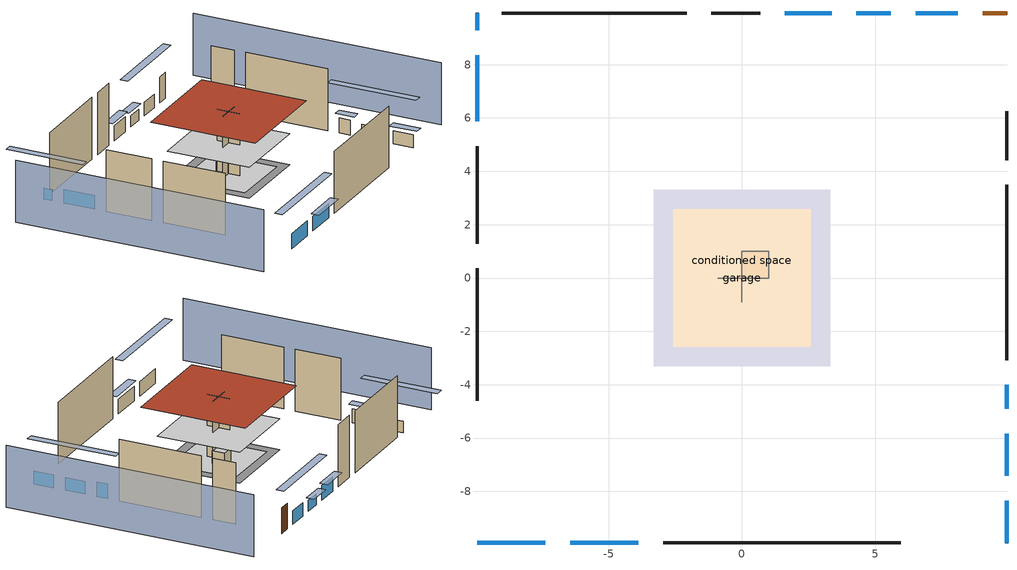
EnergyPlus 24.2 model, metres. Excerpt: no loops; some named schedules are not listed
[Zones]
central ac and furnace airloop ret air zone
 floor adiabatic (AdiabaticConst): 0,0 0,1 1,1 1,0 z0
 wall adiabatic (AdiabaticConst): 0,1 0,0 1,0 1,1 0,1 z0:1
 ceiling adiabatic (AdiabaticConst): 1,0 1,1 0,1 0,0 z1
conditioned space
 floor to garage (Floor1 construction): -2.59,-2.59 -2.59,2.59 2.59,2.59 2.59,-2.59 z0
 floor adiabatic (AdiabaticFloorConstruction): -3.3,-3.3 -3.3,3.3 3.3,3.3 3.3,-3.3 z2.44
 floor foundation (Slab2 construction): -3.3,-3.3 -3.3,3.3 3.3,3.3 3.3,-3.3 z0
 wall outside (AdiabaticWallConstruction 1): 9.94,9.93 9.02,9.93 z0:2.03
 wall outside (AdiabaticWallConstruction): -9.94,-9.93 -7.38,-9.93 / -6.45,-9.93 -3.89,-9.93 / 3.36,9.93 1.61,9.93 z0:1.16; 9.93,-9.94 9.93,-8.35 / 9.93,-7.42 9.93,-5.83 z0:1.04; -9.93,9.94 -9.93,9.28 / 5.58,9.93 4.28,9.93 z0:0.89; -9.93,8.35 -9.93,5.87 z0:1.1; 8.09,9.93 6.51,9.93 z0:1.07; 9.93,-4.9 9.93,-4 z0:1.19
 wall outside (Wall3 construction): -2.96,-9.93 5.96,-9.93 z0:4.88
 wall outside (Wall4 construction): -9.93,0.36 -9.93,-4.6 z0:4.88
 wall outside (Wall7 construction): -2.08,9.93 -9.01,9.93 z0:4.88
 wall outside (Wall8 construction): 9.93,-3.08 9.93,3.49 z0:4.88
 wall to garage (Wall5 construction): 0.91,0 -0.91,0 z0:4.88
 wall to garage (Wall6 construction): 0,0.91 0,-0.91 z0:4.88
 window (WindowConstruction): -9.93,-9.93 -7.38,-9.93 z0:1.16
 window (WindowConstruction 9): 9.93,-9.93 9.93,-8.35 z0:1.04
 window (WindowConstruction 1): -6.45,-9.93 -3.89,-9.93 z0:1.16
 window (WindowConstruction 2): -9.93,9.93 -9.93,9.28 z0:0.88
 window (WindowConstruction 3): -9.93,8.35 -9.93,5.87 z0:1.1
 window (WindowConstruction 4): 8.09,9.93 6.51,9.93 z0:1.07
 window (WindowConstruction 5): 5.58,9.93 4.29,9.93 z0:0.88
 window (WindowConstruction 6): 3.36,9.93 1.61,9.93 z0:1.16
 window (WindowConstruction 7): 9.93,-7.42 9.93,-5.83 z0:1.04
 window (WindowConstruction 8): 9.93,-4.9 9.93,-4 z0:1.19
 door (Door): 9.93,9.93 9.02,9.93 z0:2.03
 ceiling adiabatic (AdiabaticFloorConstruction): 3.3,-3.3 3.3,3.3 -3.3,3.3 -3.3,-3.3 z2.44
 roof outside (Roof1 construction): -4.2,4.2 -4.2,-4.2 4.2,-4.2 4.2,4.2 z4.88
garage
 floor foundation (Slab1 construction): -2.59,-2.59 -2.59,2.59 2.59,2.59 2.59,-2.59 z0
 wall outside (Wall1 construction): -9.93,4.94 -9.93,1.29 z0:4.88
 wall outside (Wall2 construction): 0.68,9.93 -1.15,9.93 z0:4.88
 wall outside (Wall9 construction): 9.93,4.42 9.93,6.25 z0:4.88
shading: -14.51,9.93 -14.51,-9.93 / 14.51,-9.93 14.51,9.93 z0:4.88; -4.63,-9.93 -12.68,-9.93 -12.68,-10.54 -4.63,-10.54 z3.9; 9.93,-8.04 9.93,-10.24 10.54,-10.24 10.54,-8.04 z1.34; -3.58,-9.93 -6.75,-9.93 -6.75,-10.54 -3.58,-10.54 z1.46; -9.93,6.54 -9.93,12.68 -10.54,12.68 -10.54,6.54 z3.63; -9.93,5.57 -9.93,8.66 -10.54,8.66 -10.54,5.57 z1.4; 3.76,9.93 10.84,9.93 10.84,10.54 3.76,10.54 z3.81; 3.98,9.93 5.88,9.93 5.88,10.54 3.98,10.54 z1.19; 1.3,9.93 3.66,9.93 3.66,10.54 1.3,10.54 z1.46; 9.93,-3.09 9.93,-10.16 10.54,-10.16 10.54,-3.09 z3.78; 9.93,-3.7 9.93,-5.21 10.54,-5.21 10.54,-3.7 z1.49
[Building]
Building 1: Terrain=Suburbs
[Site:Location]
Portland Intl Arpt_OR: Latitude {deg}=45.59; Longitude {deg}=-122.6; Time Zone {hr}=-8; Elevation {m}=33; Keep Site Location Information=Yes
[Site:GroundTemperature:Shallow]
10.2558, 8.96328, 8.85977, 9.47314, 11.9355, 14.3863, 16.5111, 17.8571, 17.9714, 16.8767, 14.8061, 12.4304
[Site:WaterMainsTemperature]
Calculation Method=Schedule; Temperature Schedule=mains temperature schedule
[Material] Roughness=Rough; Thermal Absorptance=0.9
Name | Thickness {m} | Conductivity {W/m-K} | Density {kg/m3} | Specific Heat {J/kg-K} | Solar Absorptance | Visible Absorptance
asphalt or fiberglass shingles | 0.00635 | 0.162714 | 1121.4 | 1465.45 | 0.85 | 0.85
concrete 4.0 in. | 0.1016 | 1.803125 | 2242.8 | 837.4 | 0.7 | 0.7
door material | 0.04445 | 0.0612267 | 512.64 | 1214.23 | 0.7 | 0.7
floor covering | 0.0127 | 0.0433444 | 54.468 | 1339.84 | 0.6 | 0.6
floor covering 1 | 0.0127 | 0.0450781 | 54.468 | 1339.84 | 0.9 | 0.9
floor rigid ins; wall rigid ins | 0.512978 | 0.029427 | 32.04 | 1214.23 | 0.7 | 0.7
floor stud and cavity | 0.1397 | 0.923637 | 92.3553 | 1139.71 | 0.7 | 0.7
floor stud and cavity 1 | 0.1397 | 1.75129 | 37.0049 | 1207.88 | 0.7 | 0.7
furniture material conditioned space 1; furniture material garage 1 | 0.1524 | 0.115458 | 640.8 | 1214.23 | 0.6 | 0.6
gypsum board | 0.0127 | 0.160291 | 801 | 837.4 | 0.6 | 0.6
osb sheathing 0.5 in.; osb sheathing 0.5 in. 1; osb sheathing 0.5 in. 2 | 0.0127 | 0.115458 | 512.64 | 1214.23 | 0.7 | 0.7
osb sheathing 0.75 in. | 0.01905 | 0.115458 | 512.64 | 1214.23 | 0.7 | 0.7
roof rigid ins | 0.103632 | 0.029427 | 32.04 | 1214.23 | 0.7 | 0.7
roof stud and cavity | 0.2032 | 0.0828465 | 78.34581 | 1123.46 | 0.7 | 0.7
wall stud and cavity | 0.1397 | 0.727959 | 139.0536 | 1170.24 | 0.6 | 0.6
wall stud and cavity 1 | 0.1397 | 0.550994 | 139.0536 | 1170.24 | 0.7 | 0.7
wall stud and cavity 2 | 0.1397 | 0.335416 | 139.0536 | 1170.24 | 0.7 | 0.7
wall stud and cavity 3 | 0.0889 | 0.380278 | 52.3479 | 1209.89 | 0.7 | 0.7
wall stud and cavity 4 | 0.0889 | 0.391764 | 83.0341 | 1211.67 | 0.7 | 0.7
wood siding | 0.0254 | 0.102417 | 544.68 | 1172.36 | 0.85 | 0.85
wood siding 1; wood siding 2 | 0.0254 | 0.102417 | 544.68 | 1172.36 | 0.7 | 0.7
[Material:NoMass]
Adiabatic: Roughness=Rough; Thermal Resistance {m2-K/W}=176.1; Thermal Absorptance=0.9; Solar Absorptance=0.7; Visible Absorptance=0.7
[WindowMaterial:SimpleGlazingSystem]
WindowMaterial: U-Factor {W/m2-K}=2.78222; Solar Heat Gain Coefficient=0.56
[Construction]
AdiabaticConst: Adiabatic
AdiabaticFloorConstruction: floor stud and cavity 1, floor rigid ins, osb sheathing 0.75 in., floor covering
AdiabaticWallConstruction: wood siding 1, wall rigid ins, wall stud and cavity 3, gypsum board
AdiabaticWallConstruction 1: wood siding 2, wall rigid ins, wall stud and cavity 3, gypsum board
Door: door material
Floor1 construction: floor stud and cavity, osb sheathing 0.75 in., floor covering
furniture construction conditioned space 1: furniture material conditioned space 1
furniture construction garage 1: furniture material garage 1
PartitionWallConstruction: gypsum board, wall stud and cavity 4, gypsum board
Roof1 construction: asphalt or fiberglass shingles, roof rigid ins, osb sheathing 0.75 in., roof stud and cavity, gypsum board
Slab1 construction: concrete 4.0 in.
Slab2 construction: concrete 4.0 in., floor covering 1
Wall1 construction; Wall2 construction: wood siding, osb sheathing 0.5 in., wall stud and cavity
Wall3 construction; Wall4 construction: wood siding, osb sheathing 0.5 in., wall stud and cavity 1, gypsum board
Wall5 construction: osb sheathing 0.5 in. 1, wall stud and cavity 2, gypsum board
Wall6 construction: osb sheathing 0.5 in. 2, wall stud and cavity 2, gypsum board
Wall7 construction; Wall8 construction: wood siding, osb sheathing 0.5 in. 1, wall stud and cavity 1, gypsum board
Wall9 construction: wood siding, osb sheathing 0.5 in. 1, wall stud and cavity
WindowConstruction; WindowConstruction 1; WindowConstruction 2; WindowConstruction 3; WindowConstruction 4; WindowConstruction 5; WindowConstruction 6; WindowConstruction 7; WindowConstruction 8; WindowConstruction 9: WindowMaterial
[Zone] Multiplier=1
Name | Volume {m3} | Part of Total Floor Area
central ac and furnace airloop ret air zone | 1 | No
conditioned space | 278.185 | Yes
garage | 65.242 | Yes
[Space]
Name | Zone | Space Type | Volume {m3}
central ac and furnace airloop ret air space | central ac and furnace airloop ret air zone | Plenum Space Type
conditioned space 1 | conditioned space |  | 278.185
garage 1 | garage |  | 65.242
[SpaceList]
Plenum Space Type: central ac and furnace airloop ret air space
[OtherEquipment] Design Level Calculation Method=EquipmentLevel
Name | Fuel Type | Zone or ZoneList or Space or SpaceList | Schedule | Design Level {W} | Fraction Latent | Fraction Radiant | Fraction Lost
central ac and furnace airloop_0 RetCondToRP; central ac and furnace airloop_0 RetSensLkToRP | None | central ac and furnace airloop ret air space | Always On Discrete | 0 | 0 | 0 | 0
central ac and furnace airloop_0 RetLatLkToRP | None | central ac and furnace airloop ret air space | Always On Discrete | 0 | 1 | 0 | 0
central ac and furnace airloop_0 SupCondToLv; central ac and furnace airloop_0 SupSensLkToCond; mech vent house fan sensible load; water heater sens | None | conditioned space 1 | Always On Discrete | 0 | 0 | 0 | 0
central ac and furnace airloop_0 SupLatLkToCond; mech vent house fan latent load; water heater lat | None | conditioned space 1 | Always On Discrete | 0 | 1 | 0 | 0
clothes dryer 1 | Electricity | conditioned space 1 | clothes_dryer | 0 | 0.015 | 0.081 | 0.85
cooking range 1 | NaturalGas | conditioned space 1 | cooking_range | 2015.53 | 0.16 | 0.384 | 0.2
general water use latent | None | conditioned space 1 | general water use schedule | 81.0615 | 1 | 0 | 0
general water use sensible | None | conditioned space 1 | general water use schedule | -79.8895 | 0 | 0.6 | 0
water heater energy adjustment1 | Electricity | conditioned space 1 | Always On Discrete | 0.01 | 0 | 0 | 1
central ac and furnace airloop_0 RetCondToDZ; central ac and furnace airloop_0 SupCondToDZ; central ac and furnace airloop_0 SupSensLkToDZ | None | garage 1 | Always On Discrete | 0 | 0 | 0 | 0
central ac and furnace airloop_0 SupLatLkToDZ | None | garage 1 | Always On Discrete | 0 | 1 | 0 | 0
[SurfaceProperty:ExposedFoundationPerimeter] Exposed Perimeter Calculation Method=TotalExposedPerimeter
Name | Total Exposed Perimeter {m}
Slab2 | 24.20112
Slab1 | 14.6304
[SurfaceProperty:IncidentSolarMultiplier] Incident Solar Multiplier=1; Incident Solar Multiplier Schedule=trans schedule winter=0.85 summer=0.7
Window1; Window10; Window2; Window3; Window4; Window5; Window6; Window7; Window8; Window9
[InternalMass]
Name | Construction | Zone or ZoneList | Space or SpaceList | Surface Area {m2}
furniture mass conditioned space 1 | furniture construction conditioned space 1 | conditioned space | conditioned space 1 | 45.63397
partition wall mass | PartitionWallConstruction | conditioned space | conditioned space 1 | 114.085
furniture mass garage 1 | furniture construction garage 1 | garage | garage 1 | 2.67561
[Lights] Design Level Calculation Method=LightingLevel; Return Air Fraction=0; Fraction Radiant=0.6; Fraction Visible=0.2; Fraction Replaceable=1
Name | Zone or ZoneList or Space or SpaceList | Schedule | Lighting Level {W}
interior lighting | conditioned space 1 | lighting_interior | 240.503
garage lighting | garage 1 | lighting_garage | 10.6371
[People]
occupants: Zone or ZoneList or Space or SpaceList=conditioned space 1; Number of People Schedule=occupants; Number of People Calculation Method=People; Number of People=4; Fraction Radiant=0.314171; Sensible Heat Fraction=0.56303; Activity Level Schedule=occupants activity schedule; Carbon Dioxide Generation Rate {m3/s-W}=0; Enable ASHRAE 55 Comfort Warnings=No; Mean Radiant Temperature Calculation Type=EnclosureAveraged
[ElectricEquipment] Zone or ZoneList or Space or SpaceList=conditioned space 1; Design Level Calculation Method=EquipmentLevel
Name | Schedule | Design Level {W} | Fraction Latent | Fraction Radiant | Fraction Lost
clothes dryer | clothes_dryer | 8514.89 | 0.015 | 0.081 | 0.85
clothes washer | clothes_washer | 453.767 | 0.03 | 0.162 | 0.7
cooking range | cooking_range | 68.7728 | 0.16 | 0.384 | 0.2
fridge | fridge schedule | 41.5354 | 0 | 0.6 | 0
mech vent bath fan 0 | mech vent bath fan 0 schedule | 30 | 0 | 0 | 1
mech vent house fan | mech vent house fan schedule | 0 | 0 | 0 | 1
mech vent house fan cfis | mech vent house fan cfis schedule | 0 | 0 | 0 | 0
mech vent range fan 0 | mech vent range fan 0 schedule | 30 | 0 | 0 | 1
misc plug loads | plug_loads_other | 194.007 | 0.021 | 0.558 | 0.049
misc tv | plug_loads_tv | 327.934 | 0 | 0.6 | 0
whole house fan | Always On Discrete | 0 | 0 | 0 | 1
[ZoneInfiltration:DesignFlowRate] Schedule=Always On Discrete; Design Flow Rate Calculation Method=Flow/Zone; Design Flow Rate {m3/s}=0
Name | Zone or ZoneList or Space or SpaceList
infil flow; natural vent flow; whole house fan flow | conditioned space 1
garage 1 duct leakage imbalance infil flow | garage 1
[ZoneMixing] Schedule=Always On Continuous; Design Flow Rate Calculation Method=Flow/Zone; Design Flow Rate {m3/s}=0
Name | Zone or Space | Source Zone or Space
central ac and furnace airloop_0 ZoneMixDZToCond mix | conditioned space | garage
central ac and furnace airloop_0 ZoneMixCondToDZ mix | garage | conditioned space
[ZoneInfiltration:EffectiveLeakageArea]
infil garage 1: Zone or Space=garage 1; Schedule=Always On Discrete; Effective Air Leakage Area {cm2}=407.755; Stack Coefficient=0.000129147; Wind Coefficient=4.38083e-05
[AvailabilityManager:Scheduled]
central ac and furnace airloop Availability Manager: Schedule=Always On Discrete
[AirLoopHVAC:ReturnPlenum]
Air Loop HVAC Return Plenum 1: Zone=central ac and furnace airloop ret air zone
[Foundation:Kiva] Wall Height Above Grade {m}=0.1016; Wall Depth Below Slab {m}=0.2032
Name | Initial Indoor Air Temperature {C}
Foundation Kiva 1 | 13.4258
Foundation Kiva 2 | 21.1111
[Foundation:Kiva:Settings]
Soil Conductivity {W/m-K}=1.3848; Soil Density {kg/m3}=1842.3; Soil Specific Heat {J/kg-K}=418.7; Ground Solar Absorptivity=0.9; Ground Thermal Absorptivity=0.9; Ground Surface Roughness {m}=0.03; Far-Field Width {m}=40; Deep-Ground Boundary Condition=ZeroFlux; Deep-Ground Depth {m}=40; Minimum Cell Dimension {m}=0.2; Maximum Cell Growth Coefficient=3; Simulation Timestep=Timestep
[Exterior:Lights]
exterior lighting: Schedule=exterior lighting schedule; Design Level {W}=6.19068
[EnergyManagementSystem:GlobalVariable]
central_ac_and_furnace_airloop_0_DuctImbalLkExhFanEquivCond
central_ac_and_furnace_airloop_0_DuctImbalLkExhFanEquivDZ
central_ac_and_furnace_airloop_0_DuctImbalLkSupFanEquivCond
central_ac_and_furnace_airloop_0_DuctImbalLkSupFanEquivDZ
central_ac_and_furnace_airloop_0_DZ_T
central_ac_and_furnace_airloop_0_DZ_W
central_ac_and_furnace_airloop_0_RetCondToDZ
central_ac_and_furnace_airloop_0_RetCondToRP
central_ac_and_furnace_airloop_0_RetLatLkToRP
central_ac_and_furnace_airloop_0_RetSensLkToRP
central_ac_and_furnace_airloop_0_SupCondToDZ
central_ac_and_furnace_airloop_0_SupCondToLv
central_ac_and_furnace_airloop_0_SupLatLkToCond
central_ac_and_furnace_airloop_0_SupLatLkToDZ
central_ac_and_furnace_airloop_0_SupSensLkToCond
central_ac_and_furnace_airloop_0_SupSensLkToDZ
central_ac_and_furnace_airloop_0_ZoneMixCondToDZ
central_ac_and_furnace_airloop_0_ZoneMixDZToCond
central_ac_and_furnace_airloop_AH_MFR
central_ac_and_furnace_airloop_AH_Tout
central_ac_and_furnace_airloop_AH_VFR
central_ac_and_furnace_airloop_AH_Wout
central_ac_and_furnace_airloop_Fan_RTF
central_ac_and_furnace_airloop_RA_T
central_ac_and_furnace_airloop_Ra_W
infil_program_Qfan
infil_program_Qinf
natural_vent_program_Qnv
natural_vent_program_Qwhf
[EnergyManagementSystem:Sensor]
Name | Output:Variable or Output:Meter Index Key | Output:Variable or Output:Meter
airflow_gain | infil flow | Infiltration Sensible Heat Gain Energy
airflow_gain_1 | natural vent flow | Infiltration Sensible Heat Gain Energy
airflow_gain_2 | whole house fan flow | Infiltration Sensible Heat Gain Energy
airflow_loss | infil flow | Infiltration Sensible Heat Loss Energy
airflow_loss_1 | natural vent flow | Infiltration Sensible Heat Loss Energy
airflow_loss_2 | whole house fan flow | Infiltration Sensible Heat Loss Energy
central_ac_and_furnace_airloop_0_DZ_T_s | garage | Zone Air Temperature
central_ac_and_furnace_airloop_0_DZ_W_s | garage | Zone Mean Air Humidity Ratio
central_ac_and_furnace_airloop_AH_MFR_s | Node 5 | System Node Mass Flow Rate
central_ac_and_furnace_airloop_AH_Tout_s | Node 5 | System Node Temperature
central_ac_and_furnace_airloop_AH_VFR_s | Node 5 | System Node Current Density Volume Flow Rate
central_ac_and_furnace_airloop_AH_Wout_s | Node 5 | System Node Humidity Ratio
central_ac_and_furnace_airloop_RA_T_s | Node 8 | System Node Temperature
central_ac_and_furnace_airloop_Ra_W_s | Node 8 | System Node Humidity Ratio
clg_load_cond |  | Cooling:EnergyTransfer:Zone:CONDITIONED SPACE
clg_load_duct |  | Cooling:EnergyTransfer:Zone:CENTRAL AC AND FURNACE AIRLOOP RET AIR ZONE
clg_sp_s; clg_sp_s_1 | cooling setpoint | Schedule Value
clothes_dryer_exhaust_0_sch_s | clothes_dryer | Schedule Value
cool_season | cooling season schedule | Schedule Value
ducts_conv | central ac and furnace airloop_0 RetCondToRP | Other Equipment Convective Heating Energy
ducts_conv_1 | central ac and furnace airloop_0 RetLatLkToRP | Other Equipment Convective Heating Energy
ducts_conv_2 | central ac and furnace airloop_0 RetSensLkToRP | Other Equipment Convective Heating Energy
ducts_conv_3 | central ac and furnace airloop_0 SupCondToLv | Other Equipment Convective Heating Energy
ducts_conv_4 | central ac and furnace airloop_0 SupLatLkToCond | Other Equipment Convective Heating Energy
ducts_conv_5 | central ac and furnace airloop_0 SupSensLkToCond | Other Equipment Convective Heating Energy
ducts_rad | central ac and furnace airloop_0 RetCondToRP | Other Equipment Radiant Heating Energy
ducts_rad_1 | central ac and furnace airloop_0 RetLatLkToRP | Other Equipment Radiant Heating Energy
ducts_rad_2 | central ac and furnace airloop_0 RetSensLkToRP | Other Equipment Radiant Heating Energy
ducts_rad_3 | central ac and furnace airloop_0 SupCondToLv | Other Equipment Radiant Heating Energy
ducts_rad_4 | central ac and furnace airloop_0 SupLatLkToCond | Other Equipment Radiant Heating Energy
ducts_rad_5 | central ac and furnace airloop_0 SupSensLkToCond | Other Equipment Radiant Heating Energy
htg_load_cond |  | Heating:EnergyTransfer:Zone:CONDITIONED SPACE
htg_load_duct |  | Heating:EnergyTransfer:Zone:CENTRAL AC AND FURNACE AIRLOOP RET AIR ZONE
htg_sp_s; htg_sp_s_1 | heating setpoint | Schedule Value
ig_ee_conv | clothes dryer | Electric Equipment Convective Heating Energy
ig_ee_conv_2 | cooking range | Electric Equipment Convective Heating Energy
ig_ee_conv_3 | fridge | Electric Equipment Convective Heating Energy
ig_ee_conv_4 | misc plug loads | Electric Equipment Convective Heating Energy
ig_ee_conv_5 | misc tv | Electric Equipment Convective Heating Energy
ig_ee_conv_6 | whole house fan | Electric Equipment Convective Heating Energy
ig_ee_rad | clothes dryer | Electric Equipment Radiant Heating Energy
ig_ee_rad_2 | cooking range | Electric Equipment Radiant Heating Energy
ig_ee_rad_3 | fridge | Electric Equipment Radiant Heating Energy
ig_ee_rad_4 | misc plug loads | Electric Equipment Radiant Heating Energy
ig_ee_rad_5 | misc tv | Electric Equipment Radiant Heating Energy
ig_ee_rad_6 | whole house fan | Electric Equipment Radiant Heating Energy
ig_lgt_conv | interior lighting | Lights Convective Heating Energy
ig_lgt_rad | interior lighting | Lights Radiant Heating Energy
ig_lgt_vis | interior lighting | Lights Visible Radiation Heating Energy
ig_oe_conv | clothes dryer 1 | Other Equipment Convective Heating Energy
ig_oe_conv_1 | cooking range 1 | Other Equipment Convective Heating Energy
ig_oe_conv_2 | general water use latent | Other Equipment Convective Heating Energy
ig_oe_conv_3 | general water use sensible | Other Equipment Convective Heating Energy
ig_oe_conv_4 | water heater energy adjustment1 | Other Equipment Convective Heating Energy
ig_oe_conv_5 | water heater lat | Other Equipment Convective Heating Energy
ig_oe_conv_6 | water heater sens | Other Equipment Convective Heating Energy
ig_oe_rad | clothes dryer 1 | Other Equipment Radiant Heating Energy
ig_oe_rad_1 | cooking range 1 | Other Equipment Radiant Heating Energy
ig_oe_rad_2 | general water use latent | Other Equipment Radiant Heating Energy
ig_oe_rad_3 | general water use sensible | Other Equipment Radiant Heating Energy
ig_oe_rad_4 | water heater energy adjustment1 | Other Equipment Radiant Heating Energy
ig_oe_rad_5 | water heater lat | Other Equipment Radiant Heating Energy
ig_oe_rad_6 | water heater sens | Other Equipment Radiant Heating Energy
ig_ppl_conv | occupants | People Convective Heating Energy
ig_ppl_rad | occupants | People Radiant Heating Energy
im_conv | furniture mass conditioned space 1 | Surface Inside Face Convection Heat Gain Energy
im_conv_1 | partition wall mass | Surface Inside Face Convection Heat Gain Energy
im_ig | furniture mass conditioned space 1 | Surface Inside Face Internal Gains Radiation Heat Gain Energy
im_ig_1 | partition wall mass | Surface Inside Face Internal Gains Radiation Heat Gain Energy
im_lgt | furniture mass conditioned space 1 | Surface Inside Face Lights Radiation Heat Gain Energy
im_lgt_1 | partition wall mass | Surface Inside Face Lights Radiation Heat Gain Energy
im_sol | furniture mass conditioned space 1 | Surface Inside Face Solar Radiation Heat Gain Energy
im_sol_1 | partition wall mass | Surface Inside Face Solar Radiation Heat Gain Energy
im_surf | furniture mass conditioned space 1 | Surface Inside Face Net Surface Thermal Radiation Heat Gain Energy
im_surf_1 | partition wall mass | Surface Inside Face Net Surface Thermal Radiation Heat Gain Energy
mech_vent_bath_fan_0_sch_s | mech vent bath fan 0 schedule | Schedule Value
mech_vent_range_fan_0_sch_s | mech vent range fan 0 schedule | Schedule Value
mv_conv | mech vent bath fan 0 | Electric Equipment Convective Heating Energy
mv_conv_1 | mech vent house fan | Electric Equipment Convective Heating Energy
mv_conv_2 | mech vent house fan cfis | Electric Equipment Convective Heating Energy
mv_conv_3 | mech vent range fan 0 | Electric Equipment Convective Heating Energy
mv_conv_4 | mech vent house fan latent load | Other Equipment Convective Heating Energy
mv_conv_5 | mech vent house fan sensible load | Other Equipment Convective Heating Energy
mv_rad | mech vent bath fan 0 | Electric Equipment Radiant Heating Energy
mv_rad_1 | mech vent house fan | Electric Equipment Radiant Heating Energy
mv_rad_2 | mech vent house fan cfis | Electric Equipment Radiant Heating Energy
mv_rad_3 | mech vent range fan 0 | Electric Equipment Radiant Heating Energy
mv_rad_4 | mech vent house fan latent load | Other Equipment Radiant Heating Energy
mv_rad_5 | mech vent house fan sensible load | Other Equipment Radiant Heating Energy
natural_vent_s | natural vent schedule | Schedule Value
out_pb_s |  | Site Outdoor Air Barometric Pressure
out_wt_s |  | Site Outdoor Air Humidity Ratio
site_vw_s |  | Site Wind Speed
ss_back_out | Window1 | Surface Window Shortwave from Zone Back Out Window Heat Transfer Rate
ss_back_out_1 | Window10 | Surface Window Shortwave from Zone Back Out Window Heat Transfer Rate
ss_back_out_2 | Window2 | Surface Window Shortwave from Zone Back Out Window Heat Transfer Rate
ss_back_out_3 | Window3 | Surface Window Shortwave from Zone Back Out Window Heat Transfer Rate
ss_back_out_4 | Window4 | Surface Window Shortwave from Zone Back Out Window Heat Transfer Rate
ss_back_out_5 | Window5 | Surface Window Shortwave from Zone Back Out Window Heat Transfer Rate
ss_back_out_6 | Window6 | Surface Window Shortwave from Zone Back Out Window Heat Transfer Rate
ss_back_out_7 | Window7 | Surface Window Shortwave from Zone Back Out Window Heat Transfer Rate
ss_back_out_8 | Window8 | Surface Window Shortwave from Zone Back Out Window Heat Transfer Rate
ss_back_out_9 | Window9 | Surface Window Shortwave from Zone Back Out Window Heat Transfer Rate
ss_conv | Door1 | Surface Inside Face Convection Heat Gain Energy
ss_conv_1 | Window1 | Surface Inside Face Convection Heat Gain Energy
ss_conv_10 | Window9 | Surface Inside Face Convection Heat Gain Energy
ss_conv_2 | Window10 | Surface Inside Face Convection Heat Gain Energy
ss_conv_3 | Window2 | Surface Inside Face Convection Heat Gain Energy
ss_conv_4 | Window3 | Surface Inside Face Convection Heat Gain Energy
ss_conv_5 | Window4 | Surface Inside Face Convection Heat Gain Energy
ss_conv_6 | Window5 | Surface Inside Face Convection Heat Gain Energy
ss_conv_7 | Window6 | Surface Inside Face Convection Heat Gain Energy
ss_conv_8 | Window7 | Surface Inside Face Convection Heat Gain Energy
ss_conv_9 | Window8 | Surface Inside Face Convection Heat Gain Energy
ss_ig | Door1 | Surface Inside Face Internal Gains Radiation Heat Gain Energy
ss_ig_1 | Window1 | Surface Inside Face Internal Gains Radiation Heat Gain Energy
ss_ig_10 | Window9 | Surface Inside Face Internal Gains Radiation Heat Gain Energy
ss_ig_2 | Window10 | Surface Inside Face Internal Gains Radiation Heat Gain Energy
ss_ig_3 | Window2 | Surface Inside Face Internal Gains Radiation Heat Gain Energy
